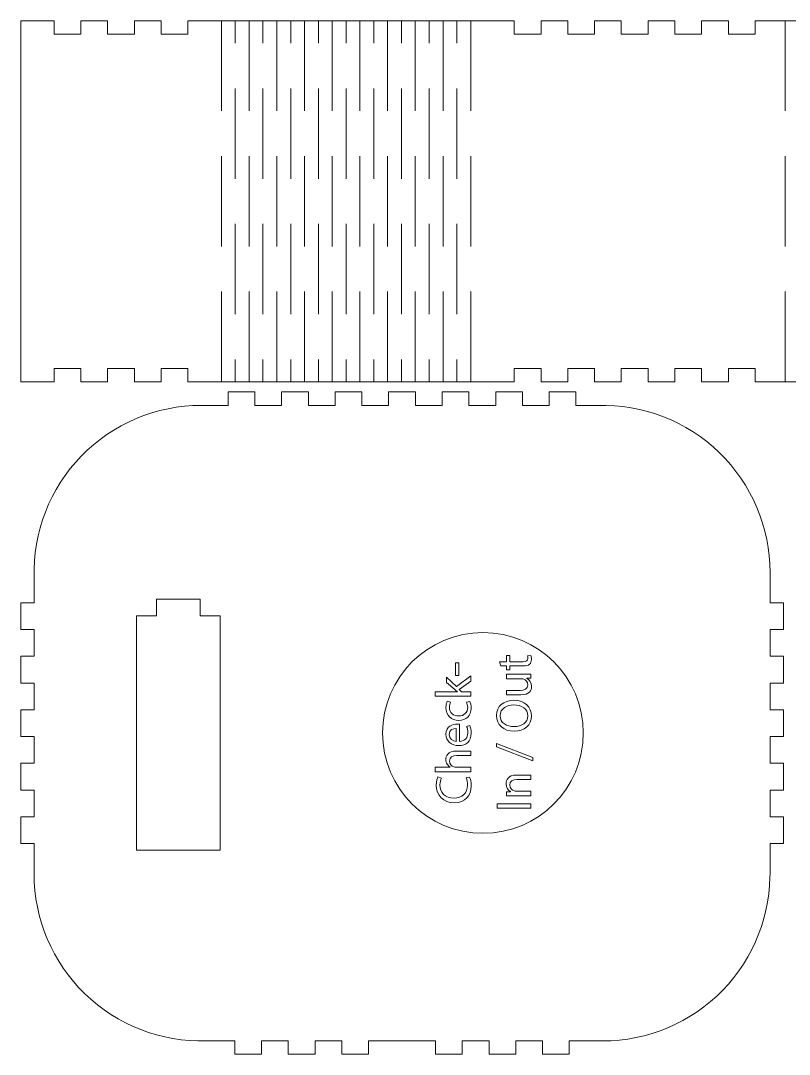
# Model space of a CAD drawing. Header units: millimetres. Extents: x 0 to 734, y 0 to 309.
# Drawn here: x 0 to 229.8, y 0 to 309 of the extents above; entities that cross this region are included whole.
import ezdxf

# ---------------------------------------------------------------- set-up
doc = ezdxf.new("R2010")
doc.units = ezdxf.units.MM
doc.header["$MEASUREMENT"] = 0
doc.layers.add('Laag 1', color=7, linetype='Continuous', lineweight=0)

# ---------------------------------------------------------------- blocks, each defined once
blk = doc.blocks.new('Block_0')
at = {"layer": 'Laag 1', "color": 1, "lineweight": 9, "true_color": 0xff0000}
for points, knots in [([(0, 309), (0, 309), (0, 201), (0, 201), (0, 201), (10, 201), (10, 201), (10, 201), (10, 205), (10, 205), (10, 205), (18, 205), (18, 205), (18, 205), (18, 201), (18, 201), (18, 201), (26, 201), (26, 201), (26, 201), (26, 205), (26, 205), (26, 205), (34, 205), (34, 205), (34, 205), (34, 201), (34, 201), (34, 201), (42, 201), (42, 201), (42, 201), (42, 205), (42, 205), (42, 205), (50, 205), (50, 205), (50, 205), (50, 201), (50, 201), (50, 201), (58, 201), (58, 201), (58, 201), (60, 201), (60, 201), (60, 201), (138.54, 201), (138.54, 201), (138.54, 201), (147.54, 201), (147.54, 201), (147.54, 201), (147.54, 205), (147.54, 205), (147.54, 205), (155.54, 205), (155.54, 205), (155.54, 205), (155.54, 201), (155.54, 201), (155.54, 201), (163.54, 201), (163.54, 201), (163.54, 201), (163.54, 205), (163.54, 205), (163.54, 205), (171.54, 205), (171.54, 205), (171.54, 205), (171.54, 201), (171.54, 201), (171.54, 201), (179.54, 201), (179.54, 201), (179.54, 201), (179.54, 205), (179.54, 205), (179.54, 205), (187.54, 205), (187.54, 205), (187.54, 205), (187.54, 201), (187.54, 201), (187.54, 201), (195.54, 201), (195.54, 201), (195.54, 201), (195.54, 205), (195.54, 205), (195.54, 205), (203.54, 205), (203.54, 205), (203.54, 205), (203.54, 201), (203.54, 201), (203.54, 201), (211.54, 201), (211.54, 201), (211.54, 201), (211.54, 205), (211.54, 205), (211.54, 205), (219.54, 205), (219.54, 205), (219.54, 205), (219.54, 201), (219.54, 201), (219.54, 201), (228.54, 201), (228.54, 201), (228.54, 201), (307.08, 201), (307.08, 201), (307.08, 201), (315.08, 201), (315.08, 201), (315.08, 201), (315.08, 205), (315.08, 205), (315.08, 205), (323.08, 205), (323.08, 205), (323.08, 205), (323.08, 201), (323.08, 201), (323.08, 201), (331.08, 201), (331.08, 201), (331.08, 201), (331.08, 205), (331.08, 205), (331.08, 205), (339.08, 205), (339.08, 205), (339.08, 205), (339.08, 201), (339.08, 201), (339.08, 201), (347.08, 201), (347.08, 201), (347.08, 201), (347.08, 205), (347.08, 205), (347.08, 205), (355.08, 205), (355.08, 205), (355.08, 205), (355.08, 201), (355.08, 201), (355.08, 201), (363.08, 201), (363.08, 201), (363.08, 201), (363.08, 205), (363.08, 205), (363.08, 205), (371.08, 205), (371.08, 205), (371.08, 205), (371.08, 201), (371.08, 201), (371.08, 201), (379.08, 201), (379.08, 201), (379.08, 201), (379.08, 205), (379.08, 205), (379.08, 205), (387.08, 205), (387.08, 205), (387.08, 205), (387.08, 201), (387.08, 201), (387.08, 201), (395.08, 201), (395.08, 201), (395.08, 201), (395.08, 205), (395.08, 205), (395.08, 205), (403.08, 205), (403.08, 205), (403.08, 205), (403.08, 201), (403.08, 201), (403.08, 201), (411.08, 201), (411.08, 201), (411.08, 201), (411.08, 205), (411.08, 205), (411.08, 205), (419.08, 205), (419.08, 205), (419.08, 205), (419.08, 201), (419.08, 201), (419.08, 201), (427.08, 201), (427.08, 201), (427.08, 201), (505.62, 201), (505.62, 201), (505.62, 201), (514.62, 201), (514.62, 201), (514.62, 201), (514.62, 205), (514.62, 205), (514.62, 205), (522.62, 205), (522.62, 205), (522.62, 205), (522.62, 201), (522.62, 201), (522.62, 201), (530.62, 201), (530.62, 201), (530.62, 201), (530.62, 205), (530.62, 205), (530.62, 205), (538.62, 205), (538.62, 205), (538.62, 205), (538.62, 201), (538.62, 201), (538.62, 201), (546.62, 201), (546.62, 201), (546.62, 201), (546.62, 205), (546.62, 205), (546.62, 205), (554.62, 205), (554.62, 205), (554.62, 205), (554.62, 201), (554.62, 201), (554.62, 201), (562.62, 201), (562.62, 201), (562.62, 201), (562.62, 205), (562.62, 205), (562.62, 205), (570.62, 205), (570.62, 205), (570.62, 205), (570.62, 201), (570.62, 201), (570.62, 201), (578.62, 201), (578.62, 201), (578.62, 201), (578.62, 205), (578.62, 205), (578.62, 205), (586.62, 205), (586.62, 205), (586.62, 205), (586.62, 201), (586.62, 201), (586.62, 201), (595.62, 201), (595.62, 201), (595.62, 201), (674.16, 201), (674.16, 201), (674.16, 201), (684.16, 201), (684.16, 201), (684.16, 201), (684.16, 205), (684.16, 205), (684.16, 205), (692.16, 205), (692.16, 205), (692.16, 205), (692.16, 201), (692.16, 201), (692.16, 201), (700.16, 201), (700.16, 201), (700.16, 201), (700.16, 205), (700.16, 205), (700.16, 205), (708.16, 205), (708.16, 205), (708.16, 205), (708.16, 201), (708.16, 201), (708.16, 201), (716.16, 201), (716.16, 201), (716.16, 201), (716.16, 205), (716.16, 205), (716.16, 205), (724.16, 205), (724.16, 205), (724.16, 205), (724.16, 201), (724.16, 201), (724.16, 201), (732.16, 201), (732.16, 201), (732.16, 201), (734.16, 201), (734.16, 201), (734.16, 201), (734.16, 309), (734.16, 309), (734.16, 309), (724.16, 309), (724.16, 309), (724.16, 309), (724.16, 305), (724.16, 305), (724.16, 305), (716.16, 305), (716.16, 305), (716.16, 305), (716.16, 309), (716.16, 309), (716.16, 309), (708.16, 309), (708.16, 309), (708.16, 309), (708.16, 305), (708.16, 305), (708.16, 305), (700.16, 305), (700.16, 305), (700.16, 305), (700.16, 309), (700.16, 309), (700.16, 309), (692.16, 309), (692.16, 309), (692.16, 309), (692.16, 305), (692.16, 305), (692.16, 305), (684.16, 305), (684.16, 305), (684.16, 305), (684.16, 309), (684.16, 309), (684.16, 309), (676.16, 309), (676.16, 309), (676.16, 309), (674.16, 309), (674.16, 309), (674.16, 309), (595.62, 309), (595.62, 309), (595.62, 309), (586.62, 309), (586.62, 309), (586.62, 309), (586.62, 305), (586.62, 305), (586.62, 305), (578.62, 305), (578.62, 305), (578.62, 305), (578.62, 309), (578.62, 309), (578.62, 309), (570.62, 309), (570.62, 309), (570.62, 309), (570.62, 305), (570.62, 305), (570.62, 305), (562.62, 305), (562.62, 305), (562.62, 305), (562.62, 309), (562.62, 309), (562.62, 309), (554.62, 309), (554.62, 309), (554.62, 309), (554.62, 305), (554.62, 305), (554.62, 305), (546.62, 305), (546.62, 305), (546.62, 305), (546.62, 309), (546.62, 309), (546.62, 309), (538.62, 309), (538.62, 309), (538.62, 309), (538.62, 305), (538.62, 305), (538.62, 305), (530.62, 305), (530.62, 305), (530.62, 305), (530.62, 309), (530.62, 309), (530.62, 309), (522.62, 309), (522.62, 309), (522.62, 309), (522.62, 305), (522.62, 305), (522.62, 305), (514.62, 305), (514.62, 305), (514.62, 305), (514.62, 309), (514.62, 309), (514.62, 309), (505.62, 309), (505.62, 309), (505.62, 309), (427.08, 309), (427.08, 309), (427.08, 309), (419.08, 309), (419.08, 309), (419.08, 309), (419.08, 305), (419.08, 305), (419.08, 305), (411.08, 305), (411.08, 305), (411.08, 305), (411.08, 309), (411.08, 309), (411.08, 309), (403.08, 309), (403.08, 309), (403.08, 309), (403.08, 305), (403.08, 305), (403.08, 305), (395.08, 305), (395.08, 305), (395.08, 305), (395.08, 309), (395.08, 309), (395.08, 309), (387.08, 309), (387.08, 309), (387.08, 309), (387.08, 305), (387.08, 305), (387.08, 305), (379.08, 305), (379.08, 305), (379.08, 305), (379.08, 309), (379.08, 309), (379.08, 309), (371.08, 309), (371.08, 309), (371.08, 309), (371.08, 305), (371.08, 305), (371.08, 305), (363.08, 305), (363.08, 305), (363.08, 305), (363.08, 309), (363.08, 309), (363.08, 309), (355.08, 309), (355.08, 309), (355.08, 309), (355.08, 305), (355.08, 305), (355.08, 305), (347.08, 305), (347.08, 305), (347.08, 305), (347.08, 309), (347.08, 309), (347.08, 309), (339.08, 309), (339.08, 309), (339.08, 309), (339.08, 305), (339.08, 305), (339.08, 305), (331.08, 305), (331.08, 305), (331.08, 305), (331.08, 309), (331.08, 309), (331.08, 309), (323.08, 309), (323.08, 309), (323.08, 309), (323.08, 305), (323.08, 305), (323.08, 305), (315.08, 305), (315.08, 305), (315.08, 305), (315.08, 309), (315.08, 309), (315.08, 309), (307.08, 309), (307.08, 309), (307.08, 309), (228.54, 309), (228.54, 309), (228.54, 309), (219.54, 309), (219.54, 309), (219.54, 309), (219.54, 305), (219.54, 305), (219.54, 305), (211.54, 305), (211.54, 305), (211.54, 305), (211.54, 309), (211.54, 309), (211.54, 309), (203.54, 309), (203.54, 309), (203.54, 309), (203.54, 305), (203.54, 305), (203.54, 305), (195.54, 305), (195.54, 305), (195.54, 305), (195.54, 309), (195.54, 309), (195.54, 309), (187.54, 309), (187.54, 309), (187.54, 309), (187.54, 305), (187.54, 305), (187.54, 305), (179.54, 305), (179.54, 305), (179.54, 305), (179.54, 309), (179.54, 309), (179.54, 309), (171.54, 309), (171.54, 309), (171.54, 309), (171.54, 305), (171.54, 305), (171.54, 305), (163.54, 305), (163.54, 305), (163.54, 305), (163.54, 309), (163.54, 309), (163.54, 309), (155.54, 309), (155.54, 309), (155.54, 309), (155.54, 305), (155.54, 305), (155.54, 305), (147.54, 305), (147.54, 305), (147.54, 305), (147.54, 309), (147.54, 309), (147.54, 309), (138.54, 309), (138.54, 309), (138.54, 309), (60, 309), (60, 309), (60, 309), (50, 309), (50, 309), (50, 309), (50, 305), (50, 305), (50, 305), (42, 305), (42, 305), (42, 305), (42, 309), (42, 309), (42, 309), (34, 309), (34, 309), (34, 309), (34, 305), (34, 305), (34, 305), (26, 305), (26, 305), (26, 305), (26, 309), (26, 309), (26, 309), (18, 309), (18, 309), (18, 309), (18, 305), (18, 305), (18, 305), (10, 305), (10, 305), (10, 305), (10, 309), (10, 309), (10, 309), (2, 309), (2, 309), (2, 309), (0, 309), (0, 309)], [0, 0, 0, 0, 1, 1, 1, 2, 2, 2, 3, 3, 3, 4, 4, 4, 5, 5, 5, 6, 6, 6, 7, 7, 7, 8, 8, 8, 9, 9, 9, 10, 10, 10, 11, 11, 11, 12, 12, 12, 13, 13, 13, 14, 14, 14, 15, 15, 15, 16, 16, 16, 17, 17, 17, 18, 18, 18, 19, 19, 19, 20, 20, 20, 21, 21, 21, 22, 22, 22, 23, 23, 23, 24, 24, 24, 25, 25, 25, 26, 26, 26, 27, 27, 27, 28, 28, 28, 29, 29, 29, 30, 30, 30, 31, 31, 31, 32, 32, 32, 33, 33, 33, 34, 34, 34, 35, 35, 35, 36, 36, 36, 37, 37, 37, 38, 38, 38, 39, 39, 39, 40, 40, 40, 41, 41, 41, 42, 42, 42, 43, 43, 43, 44, 44, 44, 45, 45, 45, 46, 46, 46, 47, 47, 47, 48, 48, 48, 49, 49, 49, 50, 50, 50, 51, 51, 51, 52, 52, 52, 53, 53, 53, 54, 54, 54, 55, 55, 55, 56, 56, 56, 57, 57, 57, 58, 58, 58, 59, 59, 59, 60, 60, 60, 61, 61, 61, 62, 62, 62, 63, 63, 63, 64, 64, 64, 65, 65, 65, 66, 66, 66, 67, 67, 67, 68, 68, 68, 69, 69, 69, 70, 70, 70, 71, 71, 71, 72, 72, 72, 73, 73, 73, 74, 74, 74, 75, 75, 75, 76, 76, 76, 77, 77, 77, 78, 78, 78, 79, 79, 79, 80, 80, 80, 81, 81, 81, 82, 82, 82, 83, 83, 83, 84, 84, 84, 85, 85, 85, 86, 86, 86, 87, 87, 87, 88, 88, 88, 89, 89, 89, 90, 90, 90, 91, 91, 91, 92, 92, 92, 93, 93, 93, 94, 94, 94, 95, 95, 95, 96, 96, 96, 97, 97, 97, 98, 98, 98, 99, 99, 99, 100, 100, 100, 101, 101, 101, 102, 102, 102, 103, 103, 103, 104, 104, 104, 105, 105, 105, 106, 106, 106, 107, 107, 107, 108, 108, 108, 109, 109, 109, 110, 110, 110, 111, 111, 111, 112, 112, 112, 113, 113, 113, 114, 114, 114, 115, 115, 115, 116, 116, 116, 117, 117, 117, 118, 118, 118, 119, 119, 119, 120, 120, 120, 121, 121, 121, 122, 122, 122, 123, 123, 123, 124, 124, 124, 125, 125, 125, 126, 126, 126, 127, 127, 127, 128, 128, 128, 129, 129, 129, 130, 130, 130, 131, 131, 131, 132, 132, 132, 133, 133, 133, 134, 134, 134, 135, 135, 135, 136, 136, 136, 137, 137, 137, 138, 138, 138, 139, 139, 139, 140, 140, 140, 141, 141, 141, 142, 142, 142, 143, 143, 143, 144, 144, 144, 145, 145, 145, 146, 146, 146, 147, 147, 147, 148, 148, 148, 149, 149, 149, 150, 150, 150, 151, 151, 151, 152, 152, 152, 153, 153, 153, 154, 154, 154, 155, 155, 155, 156, 156, 156, 157, 157, 157, 158, 158, 158, 159, 159, 159, 160, 160, 160, 161, 161, 161, 162, 162, 162, 163, 163, 163, 164, 164, 164, 165, 165, 165, 166, 166, 166, 167, 167, 167, 168, 168, 168, 169, 169, 169, 170, 170, 170, 171, 171, 171, 172, 172, 172, 173, 173, 173, 174, 174, 174, 175, 175, 175, 176, 176, 176, 177, 177, 177, 178, 178, 178, 179, 179, 179, 180, 180, 180, 181, 181, 181, 182, 182, 182, 183, 183, 183, 184, 184, 184, 185, 185, 185, 186, 186, 186, 187, 187, 187, 188, 188, 188, 189, 189, 189, 190, 190, 190, 191, 191, 191, 192, 192, 192, 193, 193, 193, 194, 194, 194, 195, 195, 195, 196, 196, 196, 197, 197, 197, 198, 198, 198, 199, 199, 199, 200, 200, 200, 201, 201, 201, 202, 202, 202, 203, 203, 203, 204, 204, 204, 205, 205, 205, 206, 206, 206, 207, 207, 207, 208, 208, 208, 208]), ([(174, 194), (174, 194), (166, 194), (166, 194), (166, 194), (166, 198), (166, 198), (166, 198), (158, 198), (158, 198), (158, 198), (158, 194), (158, 194), (158, 194), (150, 194), (150, 194), (150, 194), (150, 198), (150, 198), (150, 198), (142, 198), (142, 198), (142, 198), (142, 194), (142, 194), (142, 194), (134, 194), (134, 194), (134, 194), (134, 198), (134, 198), (134, 198), (126, 198), (126, 198), (126, 198), (126, 194), (126, 194), (126, 194), (118, 194), (118, 194), (118, 194), (118, 198), (118, 198), (118, 198), (110, 198), (110, 198), (110, 198), (110, 194), (110, 194), (110, 194), (102, 194), (102, 194), (102, 194), (102, 198), (102, 198), (102, 198), (94, 198), (94, 198), (94, 198), (94, 194), (94, 194), (94, 194), (86, 194), (86, 194), (86, 194), (86, 198), (86, 198), (86, 198), (78, 198), (78, 198), (78, 198), (78, 194), (78, 194), (78, 194), (70, 194), (70, 194), (70, 194), (70, 198), (70, 198), (70, 198), (62, 198), (62, 198), (62, 198), (62, 194), (62, 194), (62, 194), (54, 194), (54, 194), (54, 194), (51.5, 193.94), (51.5, 193.94), (51.5, 193.94), (49.01, 193.75), (49.01, 193.75), (49.01, 193.75), (46.53, 193.44), (46.53, 193.44), (46.53, 193.44), (44.07, 193), (44.07, 193), (44.07, 193), (41.63, 192.45), (41.63, 192.45), (41.63, 192.45), (39.22, 191.77), (39.22, 191.77), (39.22, 191.77), (36.85, 190.97), (36.85, 190.97), (36.85, 190.97), (34.53, 190.05), (34.53, 190.05), (34.53, 190.05), (32.25, 189.02), (32.25, 189.02), (32.25, 189.02), (30.03, 187.88), (30.03, 187.88), (30.03, 187.88), (27.87, 186.63), (27.87, 186.63), (27.87, 186.63), (25.77, 185.27), (25.77, 185.27), (25.77, 185.27), (23.74, 183.8), (23.74, 183.8), (23.74, 183.8), (21.79, 182.24), (21.79, 182.24), (21.79, 182.24), (19.92, 180.58), (19.92, 180.58), (19.92, 180.58), (18.13, 178.83), (18.13, 178.83), (18.13, 178.83), (16.44, 177), (16.44, 177), (16.44, 177), (14.83, 175.08), (14.83, 175.08), (14.83, 175.08), (13.33, 173.08), (13.33, 173.08), (13.33, 173.08), (11.93, 171.01), (11.93, 171.01), (11.93, 171.01), (10.63, 168.88), (10.63, 168.88), (10.63, 168.88), (9.44, 166.68), (9.44, 166.68), (9.44, 166.68), (8.36, 164.42), (8.36, 164.42), (8.36, 164.42), (7.4, 162.12), (7.4, 162.12), (7.4, 162.12), (6.55, 159.77), (6.55, 159.77), (6.55, 159.77), (5.82, 157.37), (5.82, 157.37), (5.82, 157.37), (5.21, 154.95), (5.21, 154.95), (5.21, 154.95), (4.73, 152.5), (4.73, 152.5), (4.73, 152.5), (4.36, 150.02), (4.36, 150.02), (4.36, 150.02), (4.12, 147.54), (4.12, 147.54), (4.12, 147.54), (4.01, 145.04), (4.01, 145.04), (4.01, 145.04), (4, 144), (4, 144), (4, 144), (4, 135), (4, 135), (4, 135), (0, 135), (0, 135), (0, 135), (0, 127), (0, 127), (0, 127), (4, 127), (4, 127), (4, 127), (4, 119), (4, 119), (4, 119), (0, 119), (0, 119), (0, 119), (0, 111), (0, 111), (0, 111), (4, 111), (4, 111), (4, 111), (4, 103), (4, 103), (4, 103), (0, 103), (0, 103), (0, 103), (0, 95), (0, 95), (0, 95), (4, 95), (4, 95), (4, 95), (4, 87), (4, 87), (4, 87), (0, 87), (0, 87), (0, 87), (0, 79), (0, 79), (0, 79), (4, 79), (4, 79), (4, 79), (4, 71), (4, 71), (4, 71), (0, 71), (0, 71), (0, 71), (0, 63), (0, 63), (0, 63), (4, 63), (4, 63), (4, 63), (4, 54), (4, 54), (4, 54), (4.06, 51.5), (4.06, 51.5), (4.06, 51.5), (4.25, 49.01), (4.25, 49.01), (4.25, 49.01), (4.56, 46.53), (4.56, 46.53), (4.56, 46.53), (5, 44.07), (5, 44.07), (5, 44.07), (5.55, 41.63), (5.55, 41.63), (5.55, 41.63), (6.23, 39.22), (6.23, 39.22), (6.23, 39.22), (7.03, 36.85), (7.03, 36.85), (7.03, 36.85), (7.95, 34.53), (7.95, 34.53), (7.95, 34.53), (8.98, 32.25), (8.98, 32.25), (8.98, 32.25), (10.12, 30.03), (10.12, 30.03), (10.12, 30.03), (11.37, 27.87), (11.37, 27.87), (11.37, 27.87), (12.73, 25.77), (12.73, 25.77), (12.73, 25.77), (14.2, 23.74), (14.2, 23.74), (14.2, 23.74), (15.76, 21.79), (15.76, 21.79), (15.76, 21.79), (17.42, 19.92), (17.42, 19.92), (17.42, 19.92), (19.16, 18.13), (19.16, 18.13), (19.16, 18.13), (21, 16.44), (21, 16.44), (21, 16.44), (22.92, 14.83), (22.92, 14.83), (22.92, 14.83), (24.92, 13.33), (24.92, 13.33), (24.92, 13.33), (26.98, 11.93), (26.98, 11.93), (26.98, 11.93), (29.12, 10.63), (29.12, 10.63), (29.12, 10.63), (31.32, 9.44), (31.32, 9.44), (31.32, 9.44), (33.58, 8.36), (33.58, 8.36), (33.58, 8.36), (35.88, 7.4), (35.88, 7.4), (35.88, 7.4), (38.23, 6.55), (38.23, 6.55), (38.23, 6.55), (40.62, 5.82), (40.62, 5.82), (40.62, 5.82), (43.05, 5.21), (43.05, 5.21), (43.05, 5.21), (45.5, 4.73), (45.5, 4.73), (45.5, 4.73), (47.97, 4.36), (47.97, 4.36), (47.97, 4.36), (50.46, 4.12), (50.46, 4.12), (50.46, 4.12), (52.96, 4.01), (52.96, 4.01), (52.96, 4.01), (54, 4), (54, 4), (54, 4), (64, 4), (64, 4), (64, 4), (64, 0), (64, 0), (64, 0), (72, 0), (72, 0), (72, 0), (72, 4), (72, 4), (72, 4), (80, 4), (80, 4), (80, 4), (80, 0), (80, 0), (80, 0), (88, 0), (88, 0), (88, 0), (88, 4), (88, 4), (88, 4), (96, 4), (96, 4), (96, 4), (96, 0), (96, 0), (96, 0), (104, 0), (104, 0), (104, 0), (104, 4), (104, 4), (104, 4), (112, 4), (112, 4), (112, 4), (114, 4), (114, 4), (114, 4), (124, 4), (124, 4), (124, 4), (124, 0), (124, 0), (124, 0), (132, 0), (132, 0), (132, 0), (132, 4), (132, 4), (132, 4), (140, 4), (140, 4), (140, 4), (140, 0), (140, 0), (140, 0), (148, 0), (148, 0), (148, 0), (148, 4), (148, 4), (148, 4), (156, 4), (156, 4), (156, 4), (156, 0), (156, 0), (156, 0), (164, 0), (164, 0), (164, 0), (164, 4), (164, 4), (164, 4), (172, 4), (172, 4), (172, 4), (174, 4), (174, 4), (174, 4), (176.5, 4.06), (176.5, 4.06), (176.5, 4.06), (178.99, 4.25), (178.99, 4.25), (178.99, 4.25), (181.47, 4.56), (181.47, 4.56), (181.47, 4.56), (183.93, 5), (183.93, 5), (183.93, 5), (186.37, 5.55), (186.37, 5.55), (186.37, 5.55), (188.78, 6.23), (188.78, 6.23), (188.78, 6.23), (191.14, 7.03), (191.14, 7.03), (191.14, 7.03), (193.47, 7.95), (193.47, 7.95), (193.47, 7.95), (195.75, 8.98), (195.75, 8.98), (195.75, 8.98), (197.97, 10.12), (197.97, 10.12), (197.97, 10.12), (200.13, 11.37), (200.13, 11.37), (200.13, 11.37), (202.23, 12.73), (202.23, 12.73), (202.23, 12.73), (204.26, 14.2), (204.26, 14.2), (204.26, 14.2), (206.21, 15.76), (206.21, 15.76), (206.21, 15.76), (208.08, 17.42), (208.08, 17.42), (208.08, 17.42), (209.87, 19.16), (209.87, 19.16), (209.87, 19.16), (211.56, 21), (211.56, 21), (211.56, 21), (213.17, 22.92), (213.17, 22.92), (213.17, 22.92), (214.67, 24.92), (214.67, 24.92), (214.67, 24.92), (216.07, 26.98), (216.07, 26.98), (216.07, 26.98), (217.37, 29.12), (217.37, 29.12), (217.37, 29.12), (218.56, 31.32), (218.56, 31.32), (218.56, 31.32), (219.64, 33.58), (219.64, 33.58), (219.64, 33.58), (220.6, 35.88), (220.6, 35.88), (220.6, 35.88), (221.45, 38.23), (221.45, 38.23), (221.45, 38.23), (222.18, 40.62), (222.18, 40.62), (222.18, 40.62), (222.79, 43.05), (222.79, 43.05), (222.79, 43.05), (223.27, 45.5), (223.27, 45.5), (223.27, 45.5), (223.64, 47.97), (223.64, 47.97), (223.64, 47.97), (223.87, 50.46), (223.87, 50.46), (223.87, 50.46), (223.99, 52.96), (223.99, 52.96), (223.99, 52.96), (224, 54), (224, 54), (224, 54), (224, 63), (224, 63), (224, 63), (228, 63), (228, 63), (228, 63), (228, 71), (228, 71), (228, 71), (224, 71), (224, 71), (224, 71), (224, 79), (224, 79), (224, 79), (228, 79), (228, 79), (228, 79), (228, 87), (228, 87), (228, 87), (224, 87), (224, 87), (224, 87), (224, 95), (224, 95), (224, 95), (228, 95), (228, 95), (228, 95), (228, 103), (228, 103), (228, 103), (224, 103), (224, 103), (224, 103), (224, 111), (224, 111), (224, 111), (228, 111), (228, 111), (228, 111), (228, 119), (228, 119), (228, 119), (224, 119), (224, 119), (224, 119), (224, 127), (224, 127), (224, 127), (228, 127), (228, 127), (228, 127), (228, 135), (228, 135), (228, 135), (224, 135), (224, 135), (224, 135), (224, 144), (224, 144), (224, 144), (223.94, 146.5), (223.94, 146.5), (223.94, 146.5), (223.75, 148.99), (223.75, 148.99), (223.75, 148.99), (223.44, 151.47), (223.44, 151.47), (223.44, 151.47), (223, 153.93), (223, 153.93), (223, 153.93), (222.45, 156.37), (222.45, 156.37), (222.45, 156.37), (221.77, 158.78), (221.77, 158.78), (221.77, 158.78), (220.97, 161.14), (220.97, 161.14), (220.97, 161.14), (220.05, 163.47), (220.05, 163.47), (220.05, 163.47), (219.02, 165.75), (219.02, 165.75), (219.02, 165.75), (217.88, 167.97), (217.88, 167.97), (217.88, 167.97), (216.63, 170.13), (216.63, 170.13), (216.63, 170.13), (215.27, 172.23), (215.27, 172.23), (215.27, 172.23), (213.8, 174.26), (213.8, 174.26), (213.8, 174.26), (212.24, 176.21), (212.24, 176.21), (212.24, 176.21), (210.58, 178.08), (210.58, 178.08), (210.58, 178.08), (208.83, 179.87), (208.83, 179.87), (208.83, 179.87), (207, 181.56), (207, 181.56), (207, 181.56), (205.08, 183.17), (205.08, 183.17), (205.08, 183.17), (203.08, 184.67), (203.08, 184.67), (203.08, 184.67), (201.01, 186.07), (201.01, 186.07), (201.01, 186.07), (198.88, 187.37), (198.88, 187.37), (198.88, 187.37), (196.68, 188.56), (196.68, 188.56), (196.68, 188.56), (194.42, 189.64), (194.42, 189.64), (194.42, 189.64), (192.12, 190.6), (192.12, 190.6), (192.12, 190.6), (189.77, 191.45), (189.77, 191.45), (189.77, 191.45), (187.37, 192.18), (187.37, 192.18), (187.37, 192.18), (184.95, 192.79), (184.95, 192.79), (184.95, 192.79), (182.5, 193.27), (182.5, 193.27), (182.5, 193.27), (180.02, 193.64), (180.02, 193.64), (180.02, 193.64), (177.54, 193.87), (177.54, 193.87), (177.54, 193.87), (175.04, 193.99), (175.04, 193.99), (175.04, 193.99), (174, 194), (174, 194)], [0, 0, 0, 0, 1, 1, 1, 2, 2, 2, 3, 3, 3, 4, 4, 4, 5, 5, 5, 6, 6, 6, 7, 7, 7, 8, 8, 8, 9, 9, 9, 10, 10, 10, 11, 11, 11, 12, 12, 12, 13, 13, 13, 14, 14, 14, 15, 15, 15, 16, 16, 16, 17, 17, 17, 18, 18, 18, 19, 19, 19, 20, 20, 20, 21, 21, 21, 22, 22, 22, 23, 23, 23, 24, 24, 24, 25, 25, 25, 26, 26, 26, 27, 27, 27, 28, 28, 28, 29, 29, 29, 30, 30, 30, 31, 31, 31, 32, 32, 32, 33, 33, 33, 34, 34, 34, 35, 35, 35, 36, 36, 36, 37, 37, 37, 38, 38, 38, 39, 39, 39, 40, 40, 40, 41, 41, 41, 42, 42, 42, 43, 43, 43, 44, 44, 44, 45, 45, 45, 46, 46, 46, 47, 47, 47, 48, 48, 48, 49, 49, 49, 50, 50, 50, 51, 51, 51, 52, 52, 52, 53, 53, 53, 54, 54, 54, 55, 55, 55, 56, 56, 56, 57, 57, 57, 58, 58, 58, 59, 59, 59, 60, 60, 60, 61, 61, 61, 62, 62, 62, 63, 63, 63, 64, 64, 64, 65, 65, 65, 66, 66, 66, 67, 67, 67, 68, 68, 68, 69, 69, 69, 70, 70, 70, 71, 71, 71, 72, 72, 72, 73, 73, 73, 74, 74, 74, 75, 75, 75, 76, 76, 76, 77, 77, 77, 78, 78, 78, 79, 79, 79, 80, 80, 80, 81, 81, 81, 82, 82, 82, 83, 83, 83, 84, 84, 84, 85, 85, 85, 86, 86, 86, 87, 87, 87, 88, 88, 88, 89, 89, 89, 90, 90, 90, 91, 91, 91, 92, 92, 92, 93, 93, 93, 94, 94, 94, 95, 95, 95, 96, 96, 96, 97, 97, 97, 98, 98, 98, 99, 99, 99, 100, 100, 100, 101, 101, 101, 102, 102, 102, 103, 103, 103, 104, 104, 104, 105, 105, 105, 106, 106, 106, 107, 107, 107, 108, 108, 108, 109, 109, 109, 110, 110, 110, 111, 111, 111, 112, 112, 112, 113, 113, 113, 114, 114, 114, 115, 115, 115, 116, 116, 116, 117, 117, 117, 118, 118, 118, 119, 119, 119, 120, 120, 120, 121, 121, 121, 122, 122, 122, 123, 123, 123, 124, 124, 124, 125, 125, 125, 126, 126, 126, 127, 127, 127, 128, 128, 128, 129, 129, 129, 130, 130, 130, 131, 131, 131, 132, 132, 132, 133, 133, 133, 134, 134, 134, 135, 135, 135, 136, 136, 136, 137, 137, 137, 138, 138, 138, 139, 139, 139, 140, 140, 140, 141, 141, 141, 142, 142, 142, 143, 143, 143, 144, 144, 144, 145, 145, 145, 146, 146, 146, 147, 147, 147, 148, 148, 148, 149, 149, 149, 150, 150, 150, 151, 151, 151, 152, 152, 152, 153, 153, 153, 154, 154, 154, 155, 155, 155, 156, 156, 156, 157, 157, 157, 158, 158, 158, 159, 159, 159, 160, 160, 160, 161, 161, 161, 162, 162, 162, 163, 163, 163, 164, 164, 164, 165, 165, 165, 166, 166, 166, 167, 167, 167, 168, 168, 168, 169, 169, 169, 170, 170, 170, 171, 171, 171, 172, 172, 172, 173, 173, 173, 174, 174, 174, 175, 175, 175, 176, 176, 176, 177, 177, 177, 178, 178, 178, 179, 179, 179, 180, 180, 180, 181, 181, 181, 182, 182, 182, 183, 183, 183, 184, 184, 184, 185, 185, 185, 186, 186, 186, 187, 187, 187, 188, 188, 188, 189, 189, 189, 190, 190, 190, 191, 191, 191, 192, 192, 192, 193, 193, 193, 194, 194, 194, 195, 195, 195, 196, 196, 196, 197, 197, 197, 198, 198, 198, 199, 199, 199, 200, 200, 200, 201, 201, 201, 202, 202, 202, 203, 203, 203, 204, 204, 204, 205, 205, 205, 206, 206, 206, 207, 207, 207, 208, 208, 208, 209, 209, 209, 210, 210, 210, 211, 211, 211, 212, 212, 212, 213, 213, 213, 214, 214, 214, 215, 215, 215, 216, 216, 216, 217, 217, 217, 218, 218, 218, 219, 219, 219, 220, 220, 220, 221, 221, 221, 222, 222, 222, 223, 223, 223, 224, 224, 224, 225, 225, 225, 226, 226, 226, 227, 227, 227, 227])]:
    blk.add_open_spline(points, degree=3, knots=knots, dxfattribs=at)
for points in [[(60, 282), (60, 282), (60, 309), (60, 309)], [(64.14, 302.25), (64.14, 302.25), (64.14, 309), (64.14, 309)], [(68.28, 282), (68.28, 282), (68.28, 309), (68.28, 309)], [(72.42, 302.25), (72.42, 302.25), (72.42, 309), (72.42, 309)], [(76.56, 282), (76.56, 282), (76.56, 309), (76.56, 309)], [(80.71, 302.25), (80.71, 302.25), (80.71, 309), (80.71, 309)], [(84.85, 282), (84.85, 282), (84.85, 309), (84.85, 309)], [(88.99, 302.25), (88.99, 302.25), (88.99, 309), (88.99, 309)], [(93.13, 282), (93.13, 282), (93.13, 309), (93.13, 309)], [(97.27, 302.25), (97.27, 302.25), (97.27, 309), (97.27, 309)], [(101.41, 282), (101.41, 282), (101.41, 309), (101.41, 309)], [(105.55, 302.25), (105.55, 302.25), (105.55, 309), (105.55, 309)], [(109.69, 282), (109.69, 282), (109.69, 309), (109.69, 309)], [(113.83, 302.25), (113.83, 302.25), (113.83, 309), (113.83, 309)], [(117.97, 282), (117.97, 282), (117.97, 309), (117.97, 309)], [(122.12, 302.25), (122.12, 302.25), (122.12, 309), (122.12, 309)], [(126.26, 282), (126.26, 282), (126.26, 309), (126.26, 309)], [(130.4, 302.25), (130.4, 302.25), (130.4, 309), (130.4, 309)], [(134.54, 282), (134.54, 282), (134.54, 309), (134.54, 309)], [(228.54, 282), (228.54, 282), (228.54, 309), (228.54, 309)], [(64.14, 261.75), (64.14, 261.75), (64.14, 288.75), (64.14, 288.75)], [(72.42, 261.75), (72.42, 261.75), (72.42, 288.75), (72.42, 288.75)], [(80.71, 261.75), (80.71, 261.75), (80.71, 288.75), (80.71, 288.75)], [(88.99, 261.75), (88.99, 261.75), (88.99, 288.75), (88.99, 288.75)], [(97.27, 261.75), (97.27, 261.75), (97.27, 288.75), (97.27, 288.75)], [(105.55, 261.75), (105.55, 261.75), (105.55, 288.75), (105.55, 288.75)], [(113.83, 261.75), (113.83, 261.75), (113.83, 288.75), (113.83, 288.75)], [(122.12, 261.75), (122.12, 261.75), (122.12, 288.75), (122.12, 288.75)], [(130.4, 261.75), (130.4, 261.75), (130.4, 288.75), (130.4, 288.75)], [(60, 241.5), (60, 241.5), (60, 268.5), (60, 268.5)], [(68.28, 241.5), (68.28, 241.5), (68.28, 268.5), (68.28, 268.5)], [(76.56, 241.5), (76.56, 241.5), (76.56, 268.5), (76.56, 268.5)], [(84.85, 241.5), (84.85, 241.5), (84.85, 268.5), (84.85, 268.5)], [(93.13, 241.5), (93.13, 241.5), (93.13, 268.5), (93.13, 268.5)], [(101.41, 241.5), (101.41, 241.5), (101.41, 268.5), (101.41, 268.5)], [(109.69, 241.5), (109.69, 241.5), (109.69, 268.5), (109.69, 268.5)], [(117.97, 241.5), (117.97, 241.5), (117.97, 268.5), (117.97, 268.5)], [(126.26, 241.5), (126.26, 241.5), (126.26, 268.5), (126.26, 268.5)], [(134.54, 241.5), (134.54, 241.5), (134.54, 268.5), (134.54, 268.5)], [(228.54, 241.5), (228.54, 241.5), (228.54, 268.5), (228.54, 268.5)], [(64.14, 221.25), (64.14, 221.25), (64.14, 248.25), (64.14, 248.25)], [(72.42, 221.25), (72.42, 221.25), (72.42, 248.25), (72.42, 248.25)], [(80.71, 221.25), (80.71, 221.25), (80.71, 248.25), (80.71, 248.25)], [(88.99, 221.25), (88.99, 221.25), (88.99, 248.25), (88.99, 248.25)], [(97.27, 221.25), (97.27, 221.25), (97.27, 248.25), (97.27, 248.25)], [(105.55, 221.25), (105.55, 221.25), (105.55, 248.25), (105.55, 248.25)], [(113.83, 221.25), (113.83, 221.25), (113.83, 248.25), (113.83, 248.25)], [(122.12, 221.25), (122.12, 221.25), (122.12, 248.25), (122.12, 248.25)], [(130.4, 221.25), (130.4, 221.25), (130.4, 248.25), (130.4, 248.25)], [(60, 201), (60, 201), (60, 228), (60, 228)], [(68.28, 201), (68.28, 201), (68.28, 228), (68.28, 228)], [(76.56, 201), (76.56, 201), (76.56, 228), (76.56, 228)], [(84.85, 201), (84.85, 201), (84.85, 228), (84.85, 228)], [(93.13, 201), (93.13, 201), (93.13, 228), (93.13, 228)], [(101.41, 201), (101.41, 201), (101.41, 228), (101.41, 228)], [(109.69, 201), (109.69, 201), (109.69, 228), (109.69, 228)], [(117.97, 201), (117.97, 201), (117.97, 228), (117.97, 228)], [(126.26, 201), (126.26, 201), (126.26, 228), (126.26, 228)], [(134.54, 201), (134.54, 201), (134.54, 228), (134.54, 228)], [(228.54, 201), (228.54, 201), (228.54, 228), (228.54, 228)], [(64.14, 201), (64.14, 201), (64.14, 207.75), (64.14, 207.75)], [(72.42, 201), (72.42, 201), (72.42, 207.75), (72.42, 207.75)], [(80.71, 201), (80.71, 201), (80.71, 207.75), (80.71, 207.75)], [(88.99, 201), (88.99, 201), (88.99, 207.75), (88.99, 207.75)], [(97.27, 201), (97.27, 201), (97.27, 207.75), (97.27, 207.75)], [(105.55, 201), (105.55, 201), (105.55, 207.75), (105.55, 207.75)], [(113.83, 201), (113.83, 201), (113.83, 207.75), (113.83, 207.75)], [(122.12, 201), (122.12, 201), (122.12, 207.75), (122.12, 207.75)], [(130.4, 201), (130.4, 201), (130.4, 207.75), (130.4, 207.75)]]:
    blk.add_open_spline(points, degree=3, dxfattribs=at)
blk = doc.blocks.new('Block_1')
at = {"layer": 'Laag 1', "color": 5, "lineweight": 9, "true_color": 0x0000ff}
for points, knots in [([(143.18, 117.38), (143.18, 117.38), (145.26, 117.38), (145.26, 117.38), (145.26, 117.38), (145.26, 119.27), (145.26, 119.27), (145.26, 119.27), (146.27, 119.27), (146.27, 119.27), (146.27, 119.27), (146.27, 117.38), (146.27, 117.38), (146.27, 117.38), (150.18, 117.38), (150.18, 117.38), (151.08, 117.38), (151.59, 117.63), (151.59, 118.37), (151.59, 118.71), (151.55, 118.97), (151.5, 119.13), (151.5, 119.13), (152.49, 119.19), (152.49, 119.19), (152.6, 118.94), (152.67, 118.53), (152.67, 118.02), (152.67, 117.41), (152.48, 116.91), (152.12, 116.6), (151.73, 116.22), (151.08, 116.09), (150.23, 116.09), (150.23, 116.09), (146.27, 116.09), (146.27, 116.09), (146.27, 116.09), (146.27, 114.96), (146.27, 114.96), (146.27, 114.96), (145.26, 114.96), (145.26, 114.96), (145.26, 114.96), (145.26, 116.09), (145.26, 116.09), (145.26, 116.09), (143.52, 116.09), (143.52, 116.09), (143.52, 116.09), (143.18, 117.38), (143.18, 117.38)], [0, 0, 0, 0, 1, 1, 1, 2, 2, 2, 3, 3, 3, 4, 4, 4, 5, 5, 5, 6, 6, 6, 7, 7, 7, 8, 8, 8, 9, 9, 9, 10, 10, 10, 11, 11, 11, 12, 12, 12, 13, 13, 13, 14, 14, 14, 15, 15, 15, 16, 16, 16, 17, 17, 17, 17]), ([(129.98, 116.99), (129.98, 116.99), (130.95, 116.99), (130.95, 116.99), (130.95, 116.99), (130.95, 113.29), (130.95, 113.29), (130.95, 113.29), (129.98, 113.29), (129.98, 113.29), (129.98, 113.29), (129.98, 116.99), (129.98, 116.99)], [0, 0, 0, 0, 1, 1, 1, 2, 2, 2, 3, 3, 3, 4, 4, 4, 4]), ([(130.59, 108.35), (130.59, 108.35), (130.59, 108.38), (130.59, 108.38), (130.34, 108.56), (130.02, 108.82), (129.77, 109.03), (129.77, 109.03), (127.26, 111.16), (127.26, 111.16), (127.26, 111.16), (127.26, 112.75), (127.26, 112.75), (127.26, 112.75), (130.25, 109.94), (130.25, 109.94), (130.25, 109.94), (134.52, 113.14), (134.52, 113.14), (134.52, 113.14), (134.52, 111.53), (134.52, 111.53), (134.52, 111.53), (131.04, 109.03), (131.04, 109.03), (131.04, 109.03), (131.79, 108.35), (131.79, 108.35), (131.79, 108.35), (134.52, 108.35), (134.52, 108.35), (134.52, 108.35), (134.52, 107.05), (134.52, 107.05), (134.52, 107.05), (123.87, 107.05), (123.87, 107.05), (123.87, 107.05), (123.87, 108.35), (123.87, 108.35), (123.87, 108.35), (130.59, 108.35), (130.59, 108.35)], [0, 0, 0, 0, 1, 1, 1, 2, 2, 2, 3, 3, 3, 4, 4, 4, 5, 5, 5, 6, 6, 6, 7, 7, 7, 8, 8, 8, 9, 9, 9, 10, 10, 10, 11, 11, 11, 12, 12, 12, 13, 13, 13, 14, 14, 14, 14]), ([(150.54, 113.6), (151.29, 113.6), (151.95, 113.61), (152.52, 113.66), (152.52, 113.66), (152.52, 112.49), (152.52, 112.49), (152.52, 112.49), (151.34, 112.41), (151.34, 112.41), (151.34, 112.41), (151.34, 112.38), (151.34, 112.38), (151.92, 112.04), (152.69, 111.27), (152.69, 109.98), (152.69, 108.84), (152.06, 107.48), (149.51, 107.48), (149.51, 107.48), (145.26, 107.48), (145.26, 107.48), (145.26, 107.48), (145.26, 108.8), (145.26, 108.8), (145.26, 108.8), (149.28, 108.8), (149.28, 108.8), (150.66, 108.8), (151.59, 109.22), (151.59, 110.42), (151.59, 111.3), (150.98, 111.92), (150.39, 112.16), (150.2, 112.23), (149.96, 112.28), (149.72, 112.28), (149.72, 112.28), (145.26, 112.28), (145.26, 112.28), (145.26, 112.28), (145.26, 113.6), (145.26, 113.6), (145.26, 113.6), (150.54, 113.6), (150.54, 113.6)], [0, 0, 0, 0, 1, 1, 1, 2, 2, 2, 3, 3, 3, 4, 4, 4, 5, 5, 5, 6, 6, 6, 7, 7, 7, 8, 8, 8, 9, 9, 9, 10, 10, 10, 11, 11, 11, 12, 12, 12, 13, 13, 13, 14, 14, 14, 15, 15, 15, 15]), ([(134.25, 105.5), (134.43, 105.16), (134.67, 104.39), (134.67, 103.42), (134.67, 101.23), (133.19, 99.8), (130.97, 99.8), (128.73, 99.8), (127.11, 101.33), (127.11, 103.7), (127.11, 104.48), (127.31, 105.17), (127.49, 105.53), (127.49, 105.53), (128.51, 105.23), (128.51, 105.23), (128.33, 104.92), (128.16, 104.42), (128.16, 103.7), (128.16, 102.04), (129.39, 101.14), (130.91, 101.14), (132.59, 101.14), (133.62, 102.22), (133.62, 103.66), (133.62, 104.41), (133.43, 104.9), (133.26, 105.28), (133.26, 105.28), (134.25, 105.5), (134.25, 105.5)], [0, 0, 0, 0, 1, 1, 1, 2, 2, 2, 3, 3, 3, 4, 4, 4, 5, 5, 5, 6, 6, 6, 7, 7, 7, 8, 8, 8, 9, 9, 9, 10, 10, 10, 10]), ([(147.36, 105.83), (150.84, 105.83), (152.69, 103.71), (152.69, 101.13), (152.69, 98.46), (150.62, 96.59), (147.56, 96.59), (144.35, 96.59), (142.24, 98.58), (142.24, 101.28), (142.24, 104.04), (144.36, 105.83), (147.36, 105.83)], [0, 0, 0, 0, 1, 1, 1, 2, 2, 2, 3, 3, 3, 4, 4, 4, 4]), ([(147.53, 97.98), (149.69, 97.98), (151.62, 99.15), (151.62, 101.21), (151.62, 103.28), (149.72, 104.45), (147.42, 104.45), (145.41, 104.45), (143.31, 103.4), (143.31, 101.22), (143.31, 99.06), (145.31, 97.98), (147.53, 97.98)], [0, 0, 0, 0, 1, 1, 1, 2, 2, 2, 3, 3, 3, 4, 4, 4, 4]), ([(131.13, 93.55), (132.92, 93.58), (133.65, 94.72), (133.65, 96.04), (133.65, 96.98), (133.49, 97.55), (133.28, 98.05), (133.28, 98.05), (134.22, 98.27), (134.22, 98.27), (134.43, 97.81), (134.67, 97.01), (134.67, 95.86), (134.67, 93.62), (133.2, 92.29), (131.01, 92.29), (128.82, 92.29), (127.1, 93.58), (127.1, 95.69), (127.1, 98.06), (129.18, 98.69), (130.52, 98.69), (130.79, 98.69), (131, 98.66), (131.13, 98.65), (131.13, 98.65), (131.13, 93.55), (131.13, 93.55)], [0, 0, 0, 0, 1, 1, 1, 2, 2, 2, 3, 3, 3, 4, 4, 4, 5, 5, 5, 6, 6, 6, 7, 7, 7, 8, 8, 8, 9, 9, 9, 9]), ([(130.19, 97.42), (129.35, 97.43), (128.04, 97.07), (128.04, 95.59), (128.04, 94.25), (129.27, 93.67), (130.19, 93.56), (130.19, 93.56), (130.19, 97.42), (130.19, 97.42)], [0, 0, 0, 0, 1, 1, 1, 2, 2, 2, 3, 3, 3, 3]), ([(153.12, 87.71), (153.12, 87.71), (142.24, 91.89), (142.24, 91.89), (142.24, 91.89), (142.24, 92.91), (142.24, 92.91), (142.24, 92.91), (153.12, 88.71), (153.12, 88.71), (153.12, 88.71), (153.12, 87.71), (153.12, 87.71)], [0, 0, 0, 0, 1, 1, 1, 2, 2, 2, 3, 3, 3, 4, 4, 4, 4]), ([(123.87, 84.49), (123.87, 84.49), (123.87, 85.81), (123.87, 85.81), (123.87, 85.81), (128.4, 85.81), (128.4, 85.81), (128.4, 85.81), (128.4, 85.84), (128.4, 85.84), (128.03, 86.05), (127.7, 86.38), (127.47, 86.78), (127.25, 87.17), (127.1, 87.64), (127.1, 88.13), (127.1, 89.11), (127.7, 90.67), (130.2, 90.67), (130.2, 90.67), (134.52, 90.67), (134.52, 90.67), (134.52, 90.67), (134.52, 89.35), (134.52, 89.35), (134.52, 89.35), (130.35, 89.35), (130.35, 89.35), (129.18, 89.35), (128.19, 88.91), (128.19, 87.67), (128.19, 86.81), (128.79, 86.14), (129.51, 85.9), (129.69, 85.82), (129.89, 85.81), (130.14, 85.81), (130.14, 85.81), (134.52, 85.81), (134.52, 85.81), (134.52, 85.81), (134.52, 84.49), (134.52, 84.49), (134.52, 84.49), (123.87, 84.49), (123.87, 84.49)], [0, 0, 0, 0, 1, 1, 1, 2, 2, 2, 3, 3, 3, 4, 4, 4, 5, 5, 5, 6, 6, 6, 7, 7, 7, 8, 8, 8, 9, 9, 9, 10, 10, 10, 11, 11, 11, 12, 12, 12, 13, 13, 13, 14, 14, 14, 15, 15, 15, 15]), ([(147.23, 77.31), (146.48, 77.31), (145.86, 77.3), (145.26, 77.25), (145.26, 77.25), (145.26, 78.42), (145.26, 78.42), (145.26, 78.42), (146.46, 78.5), (146.46, 78.5), (146.46, 78.5), (146.46, 78.53), (146.46, 78.53), (145.77, 78.89), (145.1, 79.73), (145.1, 80.93), (145.1, 81.93), (145.7, 83.49), (148.19, 83.49), (148.19, 83.49), (152.52, 83.49), (152.52, 83.49), (152.52, 83.49), (152.52, 82.17), (152.52, 82.17), (152.52, 82.17), (148.34, 82.17), (148.34, 82.17), (147.17, 82.17), (146.19, 81.74), (146.19, 80.49), (146.19, 79.62), (146.81, 78.95), (147.54, 78.72), (147.71, 78.66), (147.93, 78.63), (148.16, 78.63), (148.16, 78.63), (152.52, 78.63), (152.52, 78.63), (152.52, 78.63), (152.52, 77.31), (152.52, 77.31), (152.52, 77.31), (147.23, 77.31), (147.23, 77.31)], [0, 0, 0, 0, 1, 1, 1, 2, 2, 2, 3, 3, 3, 4, 4, 4, 5, 5, 5, 6, 6, 6, 7, 7, 7, 8, 8, 8, 9, 9, 9, 10, 10, 10, 11, 11, 11, 12, 12, 12, 13, 13, 13, 14, 14, 14, 15, 15, 15, 15]), ([(134.19, 82.9), (134.43, 82.42), (134.67, 81.46), (134.67, 80.23), (134.67, 77.38), (132.87, 75.23), (129.56, 75.23), (126.39, 75.23), (124.25, 77.38), (124.25, 80.51), (124.25, 81.77), (124.52, 82.57), (124.7, 82.91), (124.7, 82.91), (125.76, 82.6), (125.76, 82.6), (125.52, 82.1), (125.34, 81.4), (125.34, 80.56), (125.34, 78.19), (126.86, 76.61), (129.51, 76.61), (131.99, 76.61), (133.58, 78.04), (133.58, 80.5), (133.58, 81.29), (133.41, 82.1), (133.16, 82.63), (133.16, 82.63), (134.19, 82.9), (134.19, 82.9)], [0, 0, 0, 0, 1, 1, 1, 2, 2, 2, 3, 3, 3, 4, 4, 4, 5, 5, 5, 6, 6, 6, 7, 7, 7, 8, 8, 8, 9, 9, 9, 10, 10, 10, 10]), ([(142.41, 74.93), (142.41, 74.93), (152.52, 74.93), (152.52, 74.93), (152.52, 74.93), (152.52, 73.62), (152.52, 73.62), (152.52, 73.62), (142.41, 73.62), (142.41, 73.62), (142.41, 73.62), (142.41, 74.93), (142.41, 74.93)], [0, 0, 0, 0, 1, 1, 1, 2, 2, 2, 3, 3, 3, 4, 4, 4, 4])]:
    blk.add_open_spline(points, degree=3, knots=knots, dxfattribs=at)

msp = doc.modelspace()

# ---------------------------------------------------------------- linework, layer by layer
at = {"layer": 'Laag 1', "color": 1, "lineweight": 9, "true_color": 0xff0000}
msp.add_lwpolyline([(59.64, 131.07), (59.64, 61.07), (34.63, 61.07), (34.63, 131.07), (40.63, 131.07), (40.63, 136.07), (53.63, 136.07), (53.63, 131.07)], close=True, dxfattribs=at)
at = {"layer": 'Laag 1', "color": 3, "lineweight": 9, "true_color": 0x00ff00}
msp.add_circle((138.19, 96.07), 30, dxfattribs=at)

# ---------------------------------------------------------------- block references
at = {"layer": 'Laag 1'}
for name in ['Block_0', 'Block_1']:
    msp.add_blockref(name, (0, 0), dxfattribs=at)

doc.saveas('drawing.dxf')
